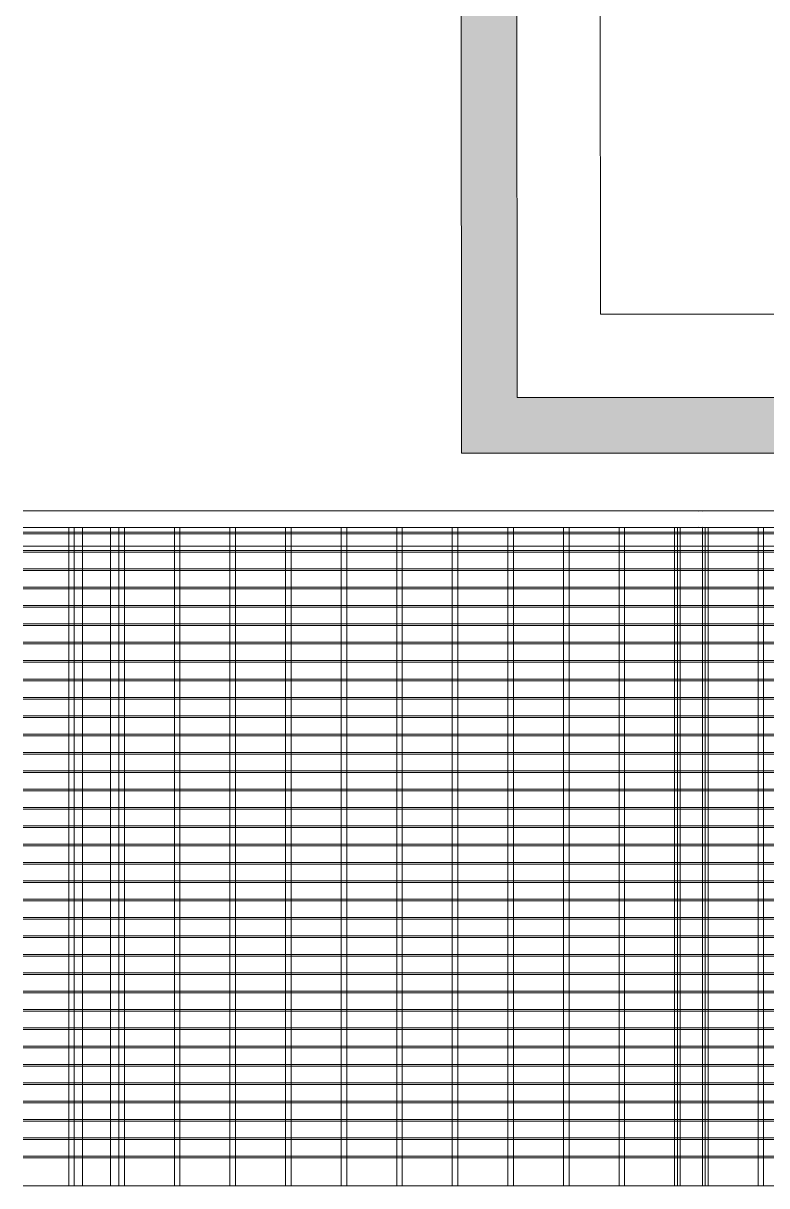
# Model space of a CAD drawing. Header units: centimetres. Extents: x -1762 to 3746, y -261 to 6534.
# Drawn here: x -1446 to -1312.3, y 2984.7 to 3193.7 of the extents above; entities that cross this region are included whole.
import ezdxf

# ---------------------------------------------------------------- set-up
doc = ezdxf.new("R2010")
doc.units = ezdxf.units.CM
for name, color, linetype, lineweight in [('A-FLOR-HRAL', 7, 'Continuous', 9), ('A-GENM', 7, 'Continuous', 9), ('A-WALL', 7, 'Continuous', 9), ('A-WALL-PATT', 7, 'Continuous', 35), ('I-WALL', 7, 'Continuous', 9)]:
    doc.layers.add(name, color=color, linetype=linetype, lineweight=lineweight)

# ---------------------------------------------------------------- blocks, each defined once
blk = doc.blocks.new('Railings 46 - Railings 41-1804300-Planta bodega almacenamiento congelados')
at = {"layer": 'A-FLOR-HRAL', "color": 254, "true_color": 0xd4d4d4}
for p, q in [((-1649.34, 4323.12), (-1649.34, 4024.34)), ((-1646.34, 4024.34), (-1646.34, 4323.12))]:
    blk.add_line(p, q, dxfattribs=at)
at = {"layer": 'A-FLOR-HRAL', "color": 254, "true_color": 0xd4d4d4, "flags": 128}
for points in [[(-1649.34, 4024.34), (-1649.34, 4024.02), (-1649.34, 4023.7), (-1649.34, 4023.38), (-1649.34, 4023.07), (-1649.34, 4022.75), (-1649.34, 4022.44), (-1649.34, 4022.13), (-1649.34, 4021.82), (-1649.34, 4021.52), (-1649.34, 4021.22), (-1649.34, 4020.93), (-1649.34, 4020.65), (-1649.34, 4020.36), (-1649.34, 4020.09), (-1649.34, 4019.82), (-1649.34, 4019.56), (-1649.34, 4019.31), (-1649.34, 4019.06), (-1649.34, 4018.83), (-1649.34, 4018.6), (-1649.34, 4018.38), (-1649.34, 4018.17), (-1649.34, 4017.98), (-1649.34, 4017.79), (-1649.34, 4017.61), (-1649.34, 4017.44), (-1649.34, 4017.28), (-1649.34, 4017.14), (-1649.34, 4017.01), (-1649.34, 4016.88), (-1649.34, 4016.77), (-1649.34, 4016.68), (-1649.34, 4016.59), (-1649.34, 4016.52), (-1649.34, 4016.46), (-1649.34, 4016.41), (-1649.34, 4016.37), (-1649.34, 4016.35), (-1649.34, 4016.34), (-1649.34, 4016.34)], [(-1649.34, 4023.66), (-1649.34, 4023.93), (-1649.34, 4024.25)], [(-1649.34, 4020.57), (-1649.34, 4020.85), (-1649.34, 4021.15), (-1649.34, 4021.44), (-1649.34, 4021.74), (-1649.34, 4022.05), (-1649.34, 4022.35), (-1649.34, 4022.67), (-1649.34, 4022.98), (-1649.34, 4023.3), (-1649.34, 4023.61)], [(-1646.34, 4024.34), (-1646.34, 4024.02), (-1646.34, 4023.7)], [(-1646.34, 4016.34), (-1646.34, 4016.35), (-1646.34, 4016.37), (-1646.34, 4016.4), (-1646.34, 4016.44), (-1646.34, 4016.5), (-1646.34, 4016.57), (-1646.34, 4016.65), (-1646.34, 4016.75), (-1646.34, 4016.85), (-1646.34, 4016.97), (-1646.34, 4017.1), (-1646.34, 4017.24), (-1646.34, 4017.4), (-1646.34, 4017.56), (-1646.34, 4017.74), (-1646.34, 4017.92), (-1646.34, 4018.12), (-1646.34, 4018.33), (-1646.34, 4018.54), (-1646.34, 4018.77), (-1646.34, 4019), (-1646.34, 4019.24), (-1646.34, 4019.49), (-1646.34, 4019.75), (-1646.34, 4020.02), (-1646.34, 4020.29), (-1646.34, 4020.57), (-1646.34, 4020.85), (-1646.34, 4021.15), (-1646.34, 4021.44), (-1646.34, 4021.74), (-1646.34, 4022.05), (-1646.34, 4022.35), (-1646.34, 4022.67), (-1646.34, 4022.98), (-1646.34, 4023.3), (-1646.34, 4023.61), (-1646.34, 4023.93), (-1646.34, 4024.25), (-1646.34, 4024.34)], [(-1646.34, 4023.66), (-1646.34, 4023.38), (-1646.34, 4023.07), (-1646.34, 4022.75), (-1646.34, 4022.44), (-1646.34, 4022.13), (-1646.34, 4021.82), (-1646.34, 4021.52), (-1646.34, 4021.22), (-1646.34, 4020.93), (-1646.34, 4020.65), (-1646.34, 4020.36), (-1646.34, 4020.09), (-1646.34, 4019.82), (-1646.34, 4019.56), (-1646.34, 4019.31), (-1646.34, 4019.06), (-1646.34, 4018.83), (-1646.34, 4018.6), (-1646.34, 4018.38), (-1646.34, 4018.17), (-1646.34, 4017.98), (-1646.34, 4017.79), (-1646.34, 4017.61), (-1646.34, 4017.44), (-1646.34, 4017.28), (-1646.34, 4017.14), (-1646.34, 4017.01), (-1646.34, 4016.88), (-1646.34, 4016.77), (-1646.34, 4016.68), (-1646.34, 4016.59), (-1646.34, 4016.52), (-1646.34, 4016.46), (-1646.34, 4016.41), (-1646.34, 4016.37), (-1646.34, 4016.35), (-1646.34, 4016.34), (-1646.34, 4016.34)], [(-1649.34, 4016.34), (-1649.34, 4016.35), (-1649.34, 4016.37), (-1649.34, 4016.4), (-1649.34, 4016.44), (-1649.34, 4016.5), (-1649.34, 4016.57), (-1649.34, 4016.65), (-1649.34, 4016.75), (-1649.34, 4016.85), (-1649.34, 4016.97), (-1649.34, 4017.1), (-1649.34, 4017.24)], [(-1649.14, 4015.58), (-1649.17, 4015.63), (-1649.19, 4015.69), (-1649.22, 4015.74), (-1649.24, 4015.8), (-1649.26, 4015.85), (-1649.28, 4015.91), (-1649.3, 4015.97), (-1649.31, 4016.03), (-1649.32, 4016.08), (-1649.33, 4016.14), (-1649.34, 4016.2), (-1649.34, 4016.26), (-1649.34, 4016.32), (-1649.34, 4016.34)], [(-1648.69, 4015.1), (-1648.74, 4015.14), (-1648.79, 4015.17), (-1648.83, 4015.21), (-1648.88, 4015.25), (-1648.92, 4015.29)], [(-1646.34, 4016.34), (-1646.35, 4016.28), (-1646.35, 4016.22), (-1646.36, 4016.16), (-1646.36, 4016.1), (-1646.37, 4016.04), (-1646.39, 4015.98), (-1646.4, 4015.93), (-1646.42, 4015.87), (-1646.44, 4015.81), (-1646.46, 4015.76), (-1646.49, 4015.7)]]:
    blk.add_lwpolyline(points, dxfattribs=at)
at = {"layer": 'A-FLOR-HRAL', "color": 254, "true_color": 0xd4d4d4}
for centre, start, end in [((-1647.84, 4201.25), 165, 195), ((-1647.84, 4201.25), 345, 15), ((-1647.84, 4041.16), 128.7211, 231.2789), ((-1647.84, 4041.16), 308.7211, 51.2789)]:
    blk.add_arc(centre, 1.5, start, end, dxfattribs=at)
blk = doc.blocks.new('M_RVR_Grating - 1_12 x 1_00-1794256-Planta bodega almacenamiento congelados')
at = {"layer": 'A-GENM', "color": 254, "true_color": 0xd4d4d4}
for p, q in [((-55, 56), (-60, 56)), ((-60, 56), (-60, -20.96)), ((58.34, 56), (-60, 56)), ((-60, 56), (-60, 51)), ((-54.7, 56), (-55, 56)), ((-55, 56), (-55, -20.96)), ((-55, -20.96), (-55, 56)), ((-54.7, -20.96), (-54.7, 56)), ((-51.4, 56), (-51.7, 56)), ((-51.7, 56), (-51.7, -20.96)), ((-51.4, -20.96), (-51.4, 56)), ((-48.1, 56), (-48.4, 56)), ((-48.4, 56), (-48.4, -20.96)), ((-48.1, -20.96), (-48.1, 56)), ((-44.8, 56), (-45.1, 56)), ((-45.1, 56), (-45.1, -20.96)), ((-44.8, -20.96), (-44.8, 56)), ((-41.5, 56), (-41.8, 56)), ((-41.8, 56), (-41.8, -20.96)), ((-41.5, -20.96), (-41.5, 56)), ((-38.2, 56), (-38.5, 56)), ((-38.5, 56), (-38.5, -20.96)), ((-38.2, -20.96), (-38.2, 56)), ((-34.9, 56), (-35.2, 56)), ((-35.2, 56), (-35.2, -20.96)), ((-34.9, -20.96), (-34.9, 56)), ((-31.6, 56), (-31.9, 56)), ((-31.9, 56), (-31.9, -20.96)), ((-31.6, -20.96), (-31.6, 56)), ((-28.3, 56), (-28.6, 56)), ((-28.6, 56), (-28.6, -20.96)), ((-28.3, -20.96), (-28.3, 56)), ((-25, 56), (-25.3, 56)), ((-25.3, 56), (-25.3, -20.96)), ((-25, -20.96), (-25, 56)), ((-21.7, 56), (-22, 56)), ((-22, 56), (-22, -20.96)), ((-21.7, -20.96), (-21.7, 56)), ((-18.4, 56), (-18.7, 56)), ((-18.7, 56), (-18.7, -20.96)), ((-18.4, -20.96), (-18.4, 56)), ((-15.1, 56), (-15.4, 56)), ((-15.4, 56), (-15.4, -20.96)), ((-15.1, -20.96), (-15.1, 56)), ((-11.8, 56), (-12.1, 56)), ((-12.1, 56), (-12.1, -20.96)), ((-11.8, -20.96), (-11.8, 56)), ((-8.5, 56), (-8.8, 56)), ((-8.8, 56), (-8.8, -20.96)), ((-8.5, -20.96), (-8.5, 56)), ((-5.2, 56), (-5.5, 56)), ((-5.5, 56), (-5.5, -20.96)), ((-5.2, -20.96), (-5.2, 56)), ((-1.9, 56), (-2.2, 56)), ((-2.2, 56), (-2.2, -20.96)), ((-1.9, -20.96), (-1.9, 56)), ((1.4, 56), (1.1, 56)), ((1.1, 56), (1.1, -20.96)), ((1.4, -20.96), (1.4, 56)), ((4.7, 56), (4.4, 56)), ((4.4, 56), (4.4, -20.96)), ((4.7, -20.96), (4.7, 56)), ((8, 56), (7.7, 56)), ((7.7, 56), (7.7, -20.96)), ((8, -20.96), (8, 56)), ((11.3, 56), (11, 56)), ((11, 56), (11, -20.96)), ((11.3, -20.96), (11.3, 56)), ((14.6, 56), (14.3, 56)), ((14.3, 56), (14.3, -20.96)), ((14.6, -20.96), (14.6, 56)), ((17.9, 56), (17.6, 56)), ((17.6, 56), (17.6, -20.96)), ((17.9, -20.96), (17.9, 56)), ((21.2, 56), (20.9, 56)), ((20.9, 56), (20.9, -20.96)), ((21.2, -20.96), (21.2, 56)), ((24.5, 56), (24.2, 56)), ((24.2, 56), (24.2, -20.96)), ((24.5, -20.96), (24.5, 56)), ((27.8, 56), (27.5, 56)), ((27.5, 56), (27.5, -20.96)), ((27.8, -20.96), (27.8, 56)), ((31.1, 56), (30.8, 56)), ((30.8, 56), (30.8, -20.96)), ((31.1, -20.96), (31.1, 56)), ((34.4, 56), (34.1, 56)), ((34.1, 56), (34.1, -20.96)), ((34.4, -20.96), (34.4, 56)), ((37.7, 56), (37.4, 56)), ((37.4, 56), (37.4, -20.96)), ((37.7, -20.96), (37.7, 56)), ((41, 56), (40.7, 56)), ((40.7, 56), (40.7, -20.96)), ((41, -20.96), (41, 56)), ((44.3, 56), (44, 56)), ((44, 56), (44, -20.96)), ((44.3, -20.96), (44.3, 56)), ((47.6, 56), (47.3, 56)), ((47.3, 56), (47.3, -20.96)), ((47.6, -20.96), (47.6, 56)), ((50.9, 56), (50.6, 56)), ((50.6, 56), (50.6, -20.96)), ((50.9, -20.96), (50.9, 56)), ((54.2, 56), (53.9, 56)), ((53.9, 56), (53.9, -20.96)), ((54.2, -20.96), (54.2, 56)), ((58.34, 56), (55, 56)), ((55, 56), (55, -20.96)), ((57.5, 56), (57.2, 56)), ((57.2, 56), (57.2, -20.96)), ((57.5, -20.96), (57.5, 56)), ((-60, 51), (58.34, 51)), ((58.34, 49.5), (-60, 49.5)), ((-60, 48.5), (58.34, 48.5)), ((58.34, 39.5), (-60, 39.5)), ((-60, 38.5), (58.34, 38.5)), ((58.34, 29.5), (-60, 29.5)), ((-60, 28.5), (58.34, 28.5)), ((58.34, 19.5), (-60, 19.5)), ((-60, 18.5), (58.34, 18.5)), ((58.34, 9.5), (-60, 9.5)), ((-60, 8.5), (58.34, 8.5)), ((58.36, -0.5), (-60, -0.5)), ((-60, -1.5), (58.36, -1.5)), ((58.36, -10.5), (-60, -10.5)), ((-60, -11.5), (58.36, -11.5)), ((58.36, -20.5), (-60, -20.5)), ((-60, -20.96), (-60, -21)), ((-60, -21), (-60, -56)), ((-60, -21.5), (58.36, -21.5)), ((-55, -21), (-55, -56)), ((-55, -56), (-55, -21)), ((-54.7, -56), (-54.7, -21)), ((-51.7, -21), (-51.7, -56)), ((-51.4, -56), (-51.4, -21)), ((-48.4, -21), (-48.4, -56)), ((-48.1, -56), (-48.1, -21)), ((-45.1, -21), (-45.1, -56)), ((-44.8, -56), (-44.8, -21)), ((-41.8, -21), (-41.8, -56)), ((-41.5, -56), (-41.5, -21)), ((-38.5, -21), (-38.5, -56)), ((-38.2, -56), (-38.2, -21)), ((-35.2, -21), (-35.2, -56)), ((-34.9, -56), (-34.9, -21)), ((-31.9, -21), (-31.9, -56)), ((-31.6, -56), (-31.6, -21)), ((-28.6, -21), (-28.6, -56)), ((-28.3, -56), (-28.3, -21)), ((-25.3, -21), (-25.3, -56)), ((-25, -56), (-25, -21)), ((-22, -21), (-22, -56)), ((-21.7, -56), (-21.7, -21)), ((-18.7, -21), (-18.7, -56)), ((-18.4, -56), (-18.4, -21)), ((-15.4, -21), (-15.4, -56)), ((-15.1, -56), (-15.1, -21)), ((-12.1, -21), (-12.1, -56)), ((-11.8, -56), (-11.8, -21)), ((-8.8, -21), (-8.8, -56)), ((-8.5, -56), (-8.5, -21)), ((-5.5, -21), (-5.5, -56)), ((-5.2, -56), (-5.2, -21)), ((-2.2, -21), (-2.2, -56)), ((-1.9, -56), (-1.9, -21)), ((1.1, -21), (1.1, -56)), ((1.4, -56), (1.4, -21)), ((4.4, -21), (4.4, -56)), ((4.7, -56), (4.7, -21)), ((7.7, -21), (7.7, -56)), ((8, -56), (8, -21)), ((11, -21), (11, -56)), ((11.3, -56), (11.3, -21)), ((14.3, -21), (14.3, -56)), ((14.6, -56), (14.6, -21)), ((17.6, -21), (17.6, -56)), ((17.9, -56), (17.9, -21)), ((20.9, -21), (20.9, -56)), ((21.2, -56), (21.2, -21)), ((24.2, -21), (24.2, -56)), ((24.5, -56), (24.5, -21)), ((27.5, -21), (27.5, -56)), ((27.8, -56), (27.8, -21)), ((30.8, -21), (30.8, -56)), ((31.1, -56), (31.1, -21)), ((34.1, -21), (34.1, -56)), ((34.4, -56), (34.4, -21)), ((37.4, -21), (37.4, -56)), ((37.7, -56), (37.7, -21)), ((40.7, -20.98), (40.7, -56)), ((41, -56), (41, -20.98)), ((44, -20.98), (44, -56)), ((44.3, -56), (44.3, -20.98)), ((47.3, -20.99), (47.3, -56)), ((47.6, -56), (47.6, -20.99)), ((50.6, -20.99), (50.6, -56)), ((50.9, -56), (50.9, -20.99)), ((53.9, -20.99), (53.9, -56)), ((54.2, -56), (54.2, -20.99)), ((55, -20.99), (55, -56)), ((57.2, -21), (57.2, -56)), ((57.5, -56), (57.5, -21)), ((58.36, -30.5), (-60, -30.5)), ((-60, -31.5), (58.36, -31.5)), ((58.35, -40.5), (-60, -40.5)), ((-60, -41.5), (58.35, -41.5)), ((58.35, -50.5), (-60, -50.5)), ((58.35, -51), (-60, -51)), ((-60, -51), (-60, -56)), ((-60, -51.5), (58.35, -51.5)), ((-60, -56), (-55, -56)), ((-60, -56), (58.35, -56)), ((-55, -56), (-54.7, -56)), ((-51.7, -56), (-51.4, -56)), ((-48.4, -56), (-48.1, -56)), ((-45.1, -56), (-44.8, -56)), ((-41.8, -56), (-41.5, -56)), ((-38.5, -56), (-38.2, -56)), ((-35.2, -56), (-34.9, -56)), ((-31.9, -56), (-31.6, -56)), ((-28.6, -56), (-28.3, -56)), ((-25.3, -56), (-25, -56)), ((-22, -56), (-21.7, -56)), ((-18.7, -56), (-18.4, -56)), ((-15.4, -56), (-15.1, -56)), ((-12.1, -56), (-11.8, -56)), ((-8.8, -56), (-8.5, -56)), ((-5.5, -56), (-5.2, -56)), ((-2.2, -56), (-1.9, -56)), ((1.1, -56), (1.4, -56)), ((4.4, -56), (4.7, -56)), ((7.7, -56), (8, -56)), ((11, -56), (11.3, -56)), ((14.3, -56), (14.6, -56)), ((17.6, -56), (17.9, -56)), ((20.9, -56), (21.2, -56)), ((24.2, -56), (24.5, -56)), ((27.5, -56), (27.8, -56)), ((30.8, -56), (31.1, -56)), ((34.1, -56), (34.4, -56)), ((37.4, -56), (37.7, -56)), ((40.7, -56), (41, -56)), ((44, -56), (44.3, -56)), ((47.3, -56), (47.6, -56)), ((50.6, -56), (50.9, -56)), ((53.9, -56), (54.2, -56)), ((55, -56), (58.35, -56)), ((57.2, -56), (57.5, -56))]:
    blk.add_line(p, q, dxfattribs=at)
blk = doc.blocks.new('M_RVR_Grating - 1_12 x 1_00-1792500-Planta bodega almacenamiento congelados')
at = {"layer": 'A-GENM', "color": 254, "true_color": 0xd4d4d4}
for p, q in [((-60, -40.31), (-60, -56)), ((-55, -40.31), (-55, -56)), ((-55, -56), (-55, -40.31)), ((-54.7, -56), (-54.7, -40.31)), ((-51.7, -40.31), (-51.7, -56)), ((-51.4, -56), (-51.4, -40.31)), ((-48.4, -40.31), (-48.4, -56)), ((-48.1, -56), (-48.1, -40.31)), ((-45.1, -40.31), (-45.1, -56)), ((-44.8, -56), (-44.8, -40.31)), ((-41.8, -40.31), (-41.8, -56)), ((-41.5, -56), (-41.5, -40.31)), ((-38.5, -40.31), (-38.5, -56)), ((-38.2, -56), (-38.2, -40.31)), ((-35.2, -40.31), (-35.2, -56)), ((-34.9, -56), (-34.9, -40.31)), ((-31.9, -40.31), (-31.9, -56)), ((-31.6, -56), (-31.6, -40.31)), ((-28.6, -40.31), (-28.6, -56)), ((-28.3, -56), (-28.3, -40.31)), ((-25.3, -40.31), (-25.3, -56)), ((-25, -56), (-25, -40.31)), ((-22, -40.31), (-22, -56)), ((-21.7, -56), (-21.7, -40.31)), ((-18.7, -40.31), (-18.7, -56)), ((-18.4, -56), (-18.4, -40.31)), ((-15.4, -40.31), (-15.4, -56)), ((-15.1, -56), (-15.1, -40.31)), ((-12.1, -40.31), (-12.1, -56)), ((-11.8, -56), (-11.8, -40.31)), ((-8.8, -40.31), (-8.8, -56)), ((-8.5, -56), (-8.5, -40.31)), ((-5.5, -40.31), (-5.5, -56)), ((-5.2, -56), (-5.2, -40.31)), ((-2.2, -40.31), (-2.2, -56)), ((-1.9, -56), (-1.9, -40.31)), ((1.1, -40.31), (1.1, -56)), ((1.4, -56), (1.4, -40.31)), ((4.4, -40.31), (4.4, -56)), ((4.7, -56), (4.7, -40.31)), ((7.7, -40.31), (7.7, -56)), ((8, -56), (8, -40.31)), ((11, -40.31), (11, -56)), ((11.3, -56), (11.3, -40.31)), ((14.3, -40.31), (14.3, -56)), ((14.6, -56), (14.6, -40.31)), ((17.6, -40.31), (17.6, -56)), ((17.9, -56), (17.9, -40.31)), ((20.9, -40.31), (20.9, -56)), ((21.2, -56), (21.2, -40.31)), ((24.2, -40.31), (24.2, -56)), ((24.5, -56), (24.5, -40.31)), ((27.5, -40.31), (27.5, -56)), ((27.8, -56), (27.8, -40.31)), ((30.8, -40.31), (30.8, -56)), ((31.1, -56), (31.1, -40.31)), ((34.1, -40.31), (34.1, -56)), ((34.4, -56), (34.4, -40.31)), ((37.4, -40.31), (37.4, -56)), ((37.7, -56), (37.7, -40.31)), ((40.7, -40.31), (40.7, -56)), ((41, -56), (41, -40.31)), ((44, -40.31), (44, -56)), ((44.3, -56), (44.3, -40.31)), ((47.3, -40.31), (47.3, -56)), ((47.6, -56), (47.6, -40.31)), ((50.6, -40.31), (50.6, -56)), ((50.9, -56), (50.9, -40.31)), ((53.9, -40.31), (53.9, -56)), ((54.2, -56), (54.2, -40.31)), ((55, -40.31), (55, -56)), ((57.2, -40.31), (57.2, -56)), ((57.5, -56), (57.5, -40.31)), ((58.34, -48.5), (-60, -48.5)), ((-60, -49.5), (58.34, -49.5)), ((58.34, -51), (-60, -51)), ((-60, -51), (-60, -56)), ((-60, -56), (-55, -56)), ((-60, -56), (58.34, -56)), ((-55, -56), (-54.7, -56)), ((-51.7, -56), (-51.4, -56)), ((-48.4, -56), (-48.1, -56)), ((-45.1, -56), (-44.8, -56)), ((-41.8, -56), (-41.5, -56)), ((-38.5, -56), (-38.2, -56)), ((-35.2, -56), (-34.9, -56)), ((-31.9, -56), (-31.6, -56)), ((-28.6, -56), (-28.3, -56)), ((-25.3, -56), (-25, -56)), ((-22, -56), (-21.7, -56)), ((-18.7, -56), (-18.4, -56)), ((-15.4, -56), (-15.1, -56)), ((-12.1, -56), (-11.8, -56)), ((-8.8, -56), (-8.5, -56)), ((-5.5, -56), (-5.2, -56)), ((-2.2, -56), (-1.9, -56)), ((1.1, -56), (1.4, -56)), ((4.4, -56), (4.7, -56)), ((7.7, -56), (8, -56)), ((11, -56), (11.3, -56)), ((14.3, -56), (14.6, -56)), ((17.6, -56), (17.9, -56)), ((20.9, -56), (21.2, -56)), ((24.2, -56), (24.5, -56)), ((27.5, -56), (27.8, -56)), ((30.8, -56), (31.1, -56)), ((34.1, -56), (34.4, -56)), ((37.4, -56), (37.7, -56)), ((40.7, -56), (41, -56)), ((44, -56), (44.3, -56)), ((47.3, -56), (47.6, -56)), ((50.6, -56), (50.9, -56)), ((53.9, -56), (54.2, -56)), ((55, -56), (58.34, -56)), ((57.2, -56), (57.5, -56))]:
    blk.add_line(p, q, dxfattribs=at)
blk = doc.blocks.new('M_RVR_Grating - 1_12 x 1_00-V41-Planta bodega almacenamiento congelados')
at = {"layer": 'A-GENM', "color": 254, "true_color": 0xd4d4d4}
for p, q in [((-60, 56), (-60, -56)), ((-55, 56), (-60, 56)), ((58.35, 56), (-60, 56)), ((-60, 56), (-60, 51)), ((-55, 56), (-55, -56)), ((-54.7, 56), (-55, 56)), ((-55, -56), (-55, 56)), ((-54.7, -56), (-54.7, 56)), ((-51.7, 56), (-51.7, -56)), ((-51.4, 56), (-51.7, 56)), ((-51.4, -56), (-51.4, 56)), ((-48.4, 56), (-48.4, -56)), ((-48.1, 56), (-48.4, 56)), ((-48.1, -56), (-48.1, 56)), ((-45.1, 56), (-45.1, -56)), ((-44.8, 56), (-45.1, 56)), ((-44.8, -56), (-44.8, 56)), ((-41.8, 56), (-41.8, -56)), ((-41.5, 56), (-41.8, 56)), ((-41.5, -56), (-41.5, 56)), ((-38.5, 56), (-38.5, -56)), ((-38.2, 56), (-38.5, 56)), ((-38.2, -56), (-38.2, 56)), ((-35.2, 56), (-35.2, -56)), ((-34.9, 56), (-35.2, 56)), ((-34.9, -56), (-34.9, 56)), ((-31.9, 56), (-31.9, -56)), ((-31.6, 56), (-31.9, 56)), ((-31.6, -56), (-31.6, 56)), ((-28.6, 56), (-28.6, -56)), ((-28.3, 56), (-28.6, 56)), ((-28.3, -56), (-28.3, 56)), ((-25.3, 56), (-25.3, -56)), ((-25, 56), (-25.3, 56)), ((-25, -56), (-25, 56)), ((-22, 56), (-22, -56)), ((-21.7, 56), (-22, 56)), ((-21.7, -56), (-21.7, 56)), ((-18.7, 56), (-18.7, -56)), ((-18.4, 56), (-18.7, 56)), ((-18.4, -56), (-18.4, 56)), ((-15.4, 56), (-15.4, -56)), ((-15.1, 56), (-15.4, 56)), ((-15.1, -56), (-15.1, 56)), ((-12.1, 56), (-12.1, -56)), ((-11.8, 56), (-12.1, 56)), ((-11.8, -56), (-11.8, 56)), ((-8.8, 56), (-8.8, -56)), ((-8.5, 56), (-8.8, 56)), ((-8.5, -56), (-8.5, 56)), ((-5.5, 56), (-5.5, -56)), ((-5.2, 56), (-5.5, 56)), ((-5.2, -56), (-5.2, 56)), ((-2.2, 56), (-2.2, -56)), ((-1.9, 56), (-2.2, 56)), ((-1.9, -56), (-1.9, 56)), ((1.1, 56), (1.1, -56)), ((1.4, 56), (1.1, 56)), ((1.4, -56), (1.4, 56)), ((4.4, 56), (4.4, -56)), ((4.7, 56), (4.4, 56)), ((4.7, -56), (4.7, 56)), ((7.7, 56), (7.7, -56)), ((8, 56), (7.7, 56)), ((8, -56), (8, 56)), ((11, 56), (11, -56)), ((11.3, 56), (11, 56)), ((11.3, -56), (11.3, 56)), ((14.3, 56), (14.3, -56)), ((14.6, 56), (14.3, 56)), ((14.6, -56), (14.6, 56)), ((17.6, 56), (17.6, -56)), ((17.9, 56), (17.6, 56)), ((17.9, -56), (17.9, 56)), ((20.9, 56), (20.9, -56)), ((21.2, 56), (20.9, 56)), ((21.2, -56), (21.2, 56)), ((24.2, 56), (24.2, -56)), ((24.5, 56), (24.2, 56)), ((24.5, -56), (24.5, 56)), ((27.5, 56), (27.5, -56)), ((27.8, 56), (27.5, 56)), ((27.8, -56), (27.8, 56)), ((30.8, 56), (30.8, -56)), ((31.1, 56), (30.8, 56)), ((31.1, -56), (31.1, 56)), ((34.1, 56), (34.1, -56)), ((34.4, 56), (34.1, 56)), ((34.4, -56), (34.4, 56)), ((37.4, 56), (37.4, -56)), ((37.7, 56), (37.4, 56)), ((37.7, -56), (37.7, 56)), ((40.7, 56), (40.7, -56)), ((41, 56), (40.7, 56)), ((41, -56), (41, 56)), ((44, 56), (44, -56)), ((44.3, 56), (44, 56)), ((44.3, -56), (44.3, 56)), ((47.3, 56), (47.3, -56)), ((47.6, 56), (47.3, 56)), ((47.6, -56), (47.6, 56)), ((50.6, 56), (50.6, -56)), ((50.9, 56), (50.6, 56)), ((50.9, -56), (50.9, 56)), ((53.9, 56), (53.9, -56)), ((54.2, 56), (53.9, 56)), ((54.2, -56), (54.2, 56)), ((55, 56), (55, -56)), ((58.35, 56), (55, 56)), ((57.2, 56), (57.2, -56)), ((57.5, 56), (57.2, 56)), ((57.5, -56), (57.5, 56)), ((58.35, 51.5), (-60, 51.5)), ((-60, 51), (58.35, 51)), ((-60, 50.5), (58.35, 50.5)), ((58.35, 41.5), (-60, 41.5)), ((-60, 40.5), (58.35, 40.5)), ((58.35, 31.5), (-60, 31.5)), ((-60, 30.5), (58.35, 30.5)), ((58.35, 21.5), (-60, 21.5)), ((-60, 20.5), (58.35, 20.5)), ((58.35, 11.5), (-60, 11.5)), ((-60, 10.5), (58.35, 10.5)), ((58.35, 1.5), (-60, 1.5)), ((-60, 0.5), (58.35, 0.5)), ((58.35, -8.5), (-60, -8.5)), ((-60, -9.5), (58.35, -9.5)), ((58.35, -18.5), (-60, -18.5)), ((-60, -19.5), (58.35, -19.5)), ((58.35, -28.5), (-60, -28.5)), ((-60, -29.5), (58.35, -29.5)), ((58.34, -38.5), (-60, -38.5)), ((-60, -39.5), (58.34, -39.5)), ((58.34, -48.5), (-60, -48.5)), ((-60, -49.5), (58.34, -49.5)), ((58.34, -51), (-60, -51)), ((-60, -51), (-60, -56)), ((-60, -56), (-55, -56)), ((-60, -56), (58.34, -56)), ((-55, -56), (-54.7, -56)), ((-51.7, -56), (-51.4, -56)), ((-48.4, -56), (-48.1, -56)), ((-45.1, -56), (-44.8, -56)), ((-41.8, -56), (-41.5, -56)), ((-38.5, -56), (-38.2, -56)), ((-35.2, -56), (-34.9, -56)), ((-31.9, -56), (-31.6, -56)), ((-28.6, -56), (-28.3, -56)), ((-25.3, -56), (-25, -56)), ((-22, -56), (-21.7, -56)), ((-18.7, -56), (-18.4, -56)), ((-15.4, -56), (-15.1, -56)), ((-12.1, -56), (-11.8, -56)), ((-8.8, -56), (-8.5, -56)), ((-5.5, -56), (-5.2, -56)), ((-2.2, -56), (-1.9, -56)), ((1.1, -56), (1.4, -56)), ((4.4, -56), (4.7, -56)), ((7.7, -56), (8, -56)), ((11, -56), (11.3, -56)), ((14.3, -56), (14.6, -56)), ((17.6, -56), (17.9, -56)), ((20.9, -56), (21.2, -56)), ((24.2, -56), (24.5, -56)), ((27.5, -56), (27.8, -56)), ((30.8, -56), (31.1, -56)), ((34.1, -56), (34.4, -56)), ((37.4, -56), (37.7, -56)), ((40.7, -56), (41, -56)), ((44, -56), (44.3, -56)), ((47.3, -56), (47.6, -56)), ((50.6, -56), (50.9, -56)), ((53.9, -56), (54.2, -56)), ((55, -56), (58.34, -56)), ((57.2, -56), (57.5, -56))]:
    blk.add_line(p, q, dxfattribs=at)
blk = doc.blocks.new('PQ_RVR_EST-01_ZZ_ZZ_MO_T_A_rvt-1-Planta bodega almacenamiento congelados')
at = {"layer": 'A-FLOR-HRAL', "color": 254, "lineweight": 9, "true_color": 0xd4d4d4, "rotation": 89.9999999999999}
blk.add_blockref('Railings 46 - Railings 41-1804300-Planta bodega almacenamiento congelados', (2877.09, 4752.36), dxfattribs=at)
at = {"layer": 'A-GENM', "color": 254, "lineweight": 9, "true_color": 0xd4d4d4}
for name, p, rotation in [('M_RVR_Grating - 1_12 x 1_00-1792500-Planta bodega almacenamiento congelados', (-1486.34, 3044.68), 89.9999999999999), ('M_RVR_Grating - 1_12 x 1_00-1794256-Planta bodega almacenamiento congelados', (-1379.34, 3044.68), 90.0000000000001), ('M_RVR_Grating - 1_12 x 1_00-V41-Planta bodega almacenamiento congelados', (-1272.34, 3044.68), 89.9999999999999)]:
    blk.add_blockref(name, p, dxfattribs=dict(at, rotation=rotation))
blk = doc.blocks.new('PQ_RVR_ARQ-01_ZZ_ZZ_MO_T_A_rvt-1-Planta bodega almacenamiento congelados')
at = {"layer": 'A-WALL-PATT', "lineweight": 9, "true_color": 0xdddddd}
for points in [[(-1367.17, 3116.4), (-1357.17, 3116.4), (-1358.94, 5463.89), (-1368.94, 5463.89), (-1367.18, 3122.58)], [(-610.15, 3116.4), (-610.15, 3126.4), (-1357.18, 3126.4), (-1357.17, 3116.4), (-620.15, 3116.4)]]:
    blk.add_hatch(color=254, dxfattribs=at).paths.add_polyline_path(points)
at = {"layer": 'A-WALL', "color": 253, "true_color": 0xaaaaaa}
for p, q in [((-1343.94, 5473.89), (-1342.19, 3141.4)), ((-1342.19, 3141.4), (-1127.23, 3141.4))]:
    blk.add_line(p, q, dxfattribs=at)
at = {"layer": 'I-WALL', "color": 253, "lineweight": 18, "true_color": 0xaaaaaa}
for p, q in [((-1368.94, 5463.89), (-1367.17, 3116.4)), ((-1357.18, 3126.4), (-1358.94, 5463.89)), ((-689.87, 3126.4), (-1357.18, 3126.4)), ((-1367.17, 3116.4), (-1357.17, 3116.4)), ((-1357.17, 3116.4), (-620.15, 3116.4))]:
    blk.add_line(p, q, dxfattribs=at)

msp = doc.modelspace()

# ---------------------------------------------------------------- block references
at = {"lineweight": 5}
for name in ['PQ_RVR_ARQ-01_ZZ_ZZ_MO_T_A_rvt-1-Planta bodega almacenamiento congelados', 'PQ_RVR_EST-01_ZZ_ZZ_MO_T_A_rvt-1-Planta bodega almacenamiento congelados']:
    msp.add_blockref(name, (0, 0), dxfattribs=at)

doc.saveas('drawing.dxf')
